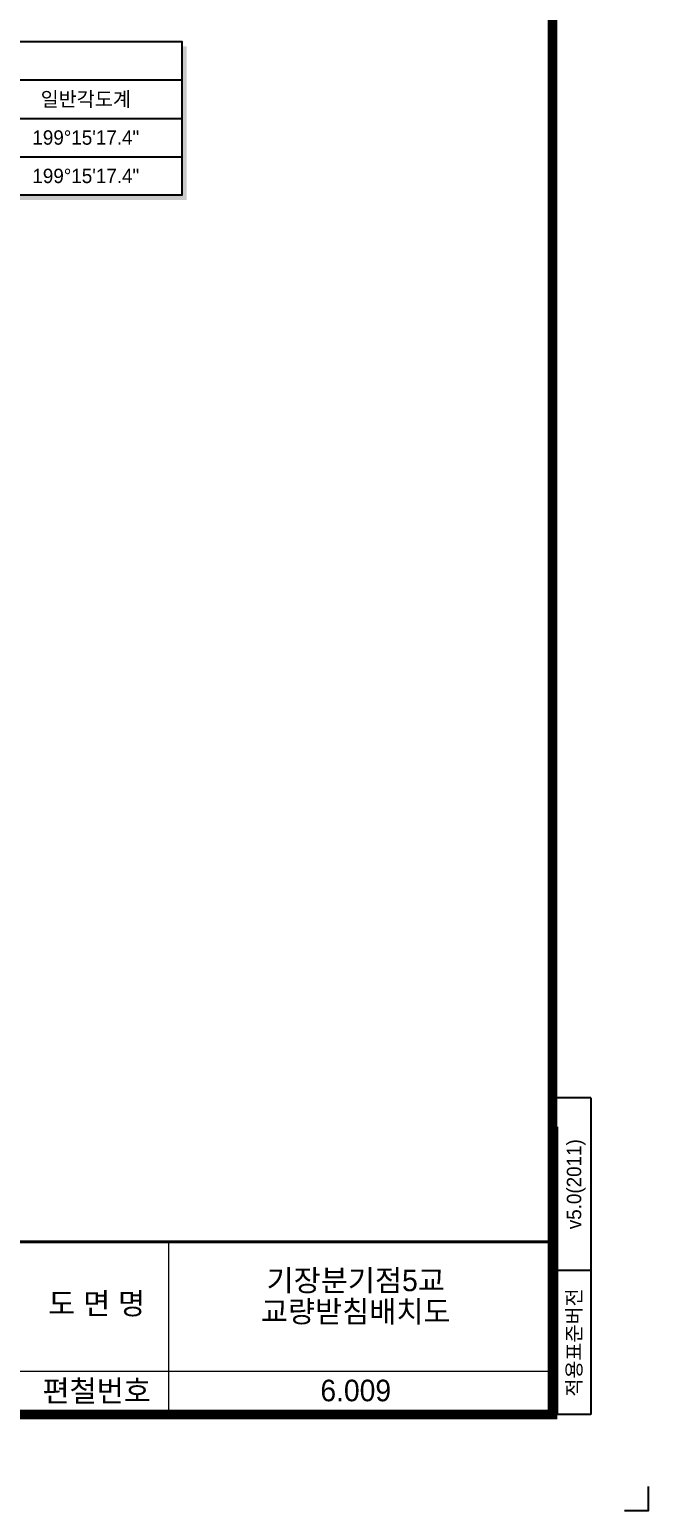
# Model space of a CAD drawing. Header units: feet. Extents: x 0 to 510288, y 0 to 371336.
# Drawn here: x 445799 to 510288, y 74336 to 228720 of the extents above; entities that cross this region are included whole.
import ezdxf
from ezdxf.enums import TextEntityAlignment as Align

# ---------------------------------------------------------------- set-up
doc = ezdxf.new("R2010")
doc.units = ezdxf.units.FT
doc.header["$LTSCALE"] = 100
doc.header["$MEASUREMENT"] = 0
for name, color, linetype in [('CS-TABL-LIN1', 4, 'CONTINUOUS'), ('CS-TABL-LIN2', 1, 'CONTINUOUS'), ('CS-TABL-TEX1', 6, 'CONTINUOUS'), ('CS-TABL-TEX2', 3, 'CONTINUOUS'), ('CX-BORD-LIN1', 4, 'CONTINUOUS'), ('CX-BORD-LIN2', 3, 'CONTINUOUS'), ('CX-BORD-TEX2', 7, 'CONTINUOUS'), ('CX-BORD-TEX3', 6, 'CONTINUOUS'), ('CX-MISC', 2, 'CONTINUOUS')]:
    doc.layers.add(name, color=color, linetype=linetype)
doc.styles.add('A_STANDARD', font='')
doc.styles.add('TB_TEXT', font='')
doc.styles.add('TB_WBTXT', font='')
doc.styles.add('TB_WMTXT', font='')
doc.styles.get('A_STANDARD').set_extended_font_data('Dotum')
doc.styles.get('TB_TEXT').set_extended_font_data('Dotum')
doc.styles.get('TB_WBTXT').set_extended_font_data('Dotum')
doc.styles.get('TB_WMTXT').set_extended_font_data('Dotum')

# ---------------------------------------------------------------- blocks, each defined once
blk = doc.blocks.new('CXBLKA1-KHCA')
at = {"layer": 'CX-BORD-LIN1', "const_width": 2}
blk.add_lwpolyline([(796, 0), (0, 0), (0, 554), (796, 554)], close=True, dxfattribs=at)
at = {"layer": 'CX-BORD-LIN1', "const_width": 0.6}
blk.add_lwpolyline([(796, 36), (0, 36)], dxfattribs=at)
at = {"layer": 'CX-BORD-LIN2'}
for p, q in [((804, 66.03), (796, 66.03)), ((804, 66.03), (804, 0)), ((797, 60), (797, 0)), ((804, 30), (796, 30)), ((804, 0), (797, 0))]:
    blk.add_line(p, q, dxfattribs=at)
at = {"layer": 'CX-BORD-LIN2', "const_width": 0.3}
for points in [[(716, 0), (716, 36)], [(796, 9), (558, 9)]]:
    blk.add_lwpolyline(points, dxfattribs=at)
at = {"layer": 'CX-MISC'}
blk.add_lwpolyline([(811, -20), (816, -20), (816, -15)], dxfattribs=at)
at = {"layer": 'CX-BORD-LIN1', "style": 'TB_TEXT'}
for tag, height, p in [('TR_RNUM5', 3, (285.11, 32.64)), ('TR_RDAT5', 3.5, (317.5, 33)), ('TR_DGN5', 3.5, (451.12, 33)), ('TR_CHK5', 3.5, (491.12, 33)), ('TR_APP5', 3.5, (531.12, 33)), ('TR_RNUM4', 3, (285.11, 26.64)), ('TR_RDAT4', 3.5, (317.5, 27)), ('TR_DGN4', 3.5, (451.12, 27)), ('TR_CHK4', 3.5, (491.12, 27)), ('TR_APP4', 3.5, (531.12, 27)), ('TR_RNUM3', 3, (285.11, 20.64)), ('TR_RDAT3', 3.5, (317.5, 21)), ('TR_DGN3', 3.5, (451.12, 21)), ('TR_CHK3', 3.5, (491.12, 21)), ('TR_APP3', 3.5, (531.12, 21)), ('TR_RNUM2', 3, (285.11, 14.64)), ('TR_RDAT2', 3.5, (317.5, 15)), ('TR_DGN2', 3.5, (451.12, 15)), ('TR_CHK2', 3.5, (491.12, 15)), ('TR_APP2', 3.5, (531.12, 15)), ('TR_RNUM1', 3, (285.11, 8.64)), ('TR_RDAT1', 3.5, (317.5, 9)), ('TR_DGN1', 3.5, (451.12, 9)), ('TR_CHK1', 3.5, (491.12, 9)), ('TR_APP1', 3.5, (531.12, 9))]:
    blk.add_attdef(tag, text='', height=height, dxfattribs=at).set_placement(p, align=Align.MIDDLE_CENTER)
for tag, p in [('TR_RCON5', (342.3, 33)), ('TR_RCON4', (342.3, 27)), ('TR_RCON3', (342.3, 21)), ('TR_RCON2', (342.3, 15)), ('TR_RCON1', (342.3, 9))]:
    blk.add_attdef(tag, text='', height=3.5, dxfattribs=at).set_placement(p, align=Align.MIDDLE_LEFT)
at = {"layer": 'CX-BORD-LIN2', "style": 'TB_TEXT'}
blk.add_text('적용표준버전', height=3, rotation=90, dxfattribs=at).set_placement((800.5, 15), align=Align.MIDDLE_CENTER)
blk.add_attdef('TD_VERSION', text='', height=3, rotation=90, dxfattribs=at).set_placement((800.5, 48.01), align=Align.MIDDLE_CENTER)
at = {"layer": 'CX-BORD-TEX2', "style": 'TB_WMTXT'}
for tag, height, p in [('TB_CNAME', 5, (15.34, 531.83)), ('TB_CSCOP', 4, (16.63, 523.83))]:
    blk.add_attdef(tag, text='', height=height, dxfattribs=at).set_placement(p, align=Align.BOTTOM_LEFT)
at = {"layer": 'CX-BORD-TEX2', "style": 'TB_WBTXT'}
for tag, height, p in [('TB_MTITIL', 10, (398, 533.33)), ('TB_STITL', 7, (398, 518.33))]:
    blk.add_attdef(tag, text='', height=height, dxfattribs=at).set_placement(p, align=Align.MIDDLE_CENTER)
at = {"layer": 'CX-BORD-TEX3', "style": 'TB_TEXT'}
for s, p in [('도 면 명', (701, 23.19)), ('편철번호', (701, 5))]:
    blk.add_text(s, height=4.5, dxfattribs=at).set_placement(p, align=Align.MIDDLE)
for tag, height, p in [('TD_LNDST', 4.5, (215, 31.5)), ('TD_DSECT', 4.5, (605.5, 31.5)), ('TD_DDIST', 4.5, (654.5, 31.5)), ('TD_DNAME_TOP', 4.5, (755, 27.96)), ('TD_CSECT', 4.5, (605.5, 22.5)), ('TD_CDIST', 4.5, (654.5, 22.5)), ('TD_DNAME_MAIN', 4.5, (755, 21.47)), ('TD_CCOMP', 4.5, (215, 13.59)), ('TD_HSCAL', 4.5, (620.88, 13.75)), ('TD_VSCAL', 4.5, (656.86, 13.75)), ('TD_DNAME_BOT', 3, (755, 15.25)), ('TD_FIELD', 4.5, (180, 5.13)), ('TD_CSTEP', 4.5, (250.74, 5.13)), ('TD_DWGCODE', 4.5, (637, 4.79)), ('TD_DWGNO', 4.5, (755, 5))]:
    blk.add_attdef(tag, text='', height=height, dxfattribs=at).set_placement(p, align=Align.MIDDLE_CENTER)
for tag, height, width, p in [('TD_DCOMP', 4.5, 0.95, (215, 22.59)), ('TD_CNAME', 5, 0.78, (65, 7.6))]:
    blk.add_attdef(tag, text='', height=height, dxfattribs=dict(at, width=width)).set_placement(p, align=Align.MIDDLE_CENTER)

msp = doc.modelspace()

# ---------------------------------------------------------------- linework, layer by layer
at = {"layer": 'CS-TABL-LIN1'}
msp.add_lwpolyline([(149652, 227470), (461652, 227470), (461652, 211470), (149652, 211470)], close=True, dxfattribs=at)
for points in [[(461652, 226970), (462152, 226970), (461652, 211470), (462152, 211470)], [(150152, 211470), (462152, 211470), (150152, 210970), (462152, 210970)]]:
    msp.add_solid(points, dxfattribs=at)
at = {"layer": 'CS-TABL-LIN2'}
for p, q in [((149652, 223470), (461652, 223470)), ((149652, 219470), (461652, 219470)), ((149652, 215470), (461652, 215470))]:
    msp.add_line(p, q, dxfattribs=at)

# ---------------------------------------------------------------- block references
at = {"layer": 'CX-BORD-LIN1'}
ref = msp.add_blockref('CXBLKA1-KHCA', (102288, 84336), dxfattribs=dict(at, xscale=500, yscale=500, zscale=500))
ref.add_attrib('TD_DNAME_MAIN', '교량받침배치도', dxfattribs={"layer": 'CX-BORD-TEX3', "height": 2250, "style": 'TB_TEXT'}).set_placement((479788, 95072), align=Align.MIDDLE_CENTER)
ref.add_attrib('TD_DNAME_TOP', '기장분기점5교', dxfattribs={"layer": 'CX-BORD-TEX3', "height": 2250, "style": 'TB_TEXT'}).set_placement((479788, 98314), align=Align.MIDDLE_CENTER)
ref.add_attrib('TD_DWGNO', '6.009', dxfattribs={"layer": 'CX-BORD-TEX3', "height": 2250, "style": 'TB_TEXT'}).set_placement((479788, 86837), align=Align.MIDDLE_CENTER)
ref.add_attrib('TD_VERSION', 'v5.0(2011)', dxfattribs={"layer": 'CX-BORD-LIN2', "height": 1500, "rotation": 90, "style": 'TB_TEXT'}).set_placement((502538, 108343), align=Align.MIDDLE_CENTER)

# ---------------------------------------------------------------- texts
at = {"layer": 'CS-TABL-TEX1', "style": 'A_STANDARD'}
msp.add_text('일반각도계', height=1500, dxfattribs=at).set_placement((451652, 221470), align=Align.MIDDLE_CENTER)
at = {"layer": 'CS-TABL-TEX2', "style": 'A_STANDARD'}
for p in [(451652, 217470), (451652, 213470)]:
    msp.add_text('199°15\'17.4"', height=1500, dxfattribs=at).set_placement(p, align=Align.MIDDLE_CENTER)

doc.saveas('drawing.dxf')
